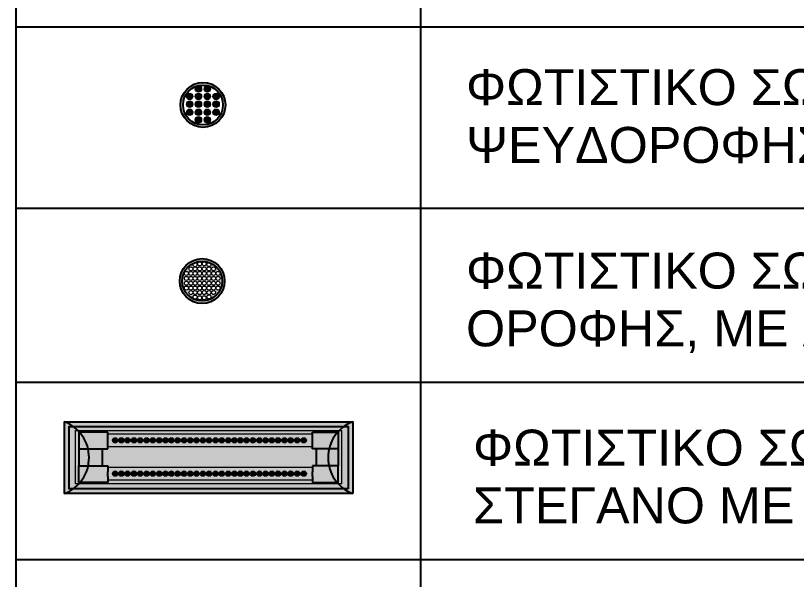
# Model space of a CAD drawing. Header units: metres. Extents: x 0 to 132, y -109 to 310.
# Drawn here: x 113.633 to 116.887, y 184.748 to 187.099 of the extents above; entities that cross this region are included whole.
import ezdxf

# ---------------------------------------------------------------- set-up
doc = ezdxf.new("R2010")
doc.units = ezdxf.units.M
doc.header["$LTSCALE"] = 0.036
doc.layers.add('elec text', color=20, linetype='Continuous')
doc.layers.add('HLEK_FL001_SYMBOLS', color=230, linetype='Continuous')
doc.styles.get("Standard").update_dxf_attribs({"font": 'arial.ttf'})

# ---------------------------------------------------------------- blocks, each defined once
blk = doc.blocks.new('led downlight 26W xoneyto 18cm')
at = {"layer": 'HLEK_FL001_SYMBOLS'}
h = blk.add_hatch(color=256, dxfattribs=at)
h.paths.add_polyline_path([(45.0105, 62.6523, 1), (45.1976, 62.6523, 1)])
h.paths.add_polyline_path([(45.1872, 62.6523, 1), (45.0209, 62.6523, 1)], flags=16)
at = {"layer": 'HLEK_FL001_SYMBOLS', "linetype": 'Continuous', "lineweight": 0}
h = blk.add_hatch(color=11, dxfattribs=at)
h.dxf.hatch_style = 1
h.paths.add_polyline_path([(45.0985, 62.7188, 1), (45.0716, 62.7188, 1)])
h = blk.add_hatch(color=11, dxfattribs=at)
h.dxf.hatch_style = 1
h.paths.add_polyline_path([(45.1355, 62.7188, 1), (45.1087, 62.7188, 1)])
h = blk.add_hatch(color=11, dxfattribs=at)
h.dxf.hatch_style = 1
h.paths.add_polyline_path([(45.062, 62.688, 1), (45.0351, 62.688, 1)])
h = blk.add_hatch(color=11, dxfattribs=at)
h.dxf.hatch_style = 1
h.paths.add_polyline_path([(45.0985, 62.688, 1), (45.0716, 62.688, 1)])
h = blk.add_hatch(color=11, dxfattribs=at)
h.dxf.hatch_style = 1
h.paths.add_polyline_path([(45.1355, 62.688, 1), (45.1087, 62.688, 1)])
h = blk.add_hatch(color=11, dxfattribs=at)
h.dxf.hatch_style = 1
h.paths.add_polyline_path([(45.172, 62.688, 1), (45.1452, 62.688, 1)])
h = blk.add_hatch(color=11, dxfattribs=at)
h.dxf.hatch_style = 1
h.paths.add_polyline_path([(45.062, 62.6556, 1), (45.0351, 62.6556, 1)])
h = blk.add_hatch(color=11, dxfattribs=at)
h.dxf.hatch_style = 1
h.paths.add_polyline_path([(45.0985, 62.6556, 1), (45.0716, 62.6556, 1)])
h = blk.add_hatch(color=11, dxfattribs=at)
h.dxf.hatch_style = 1
h.paths.add_polyline_path([(45.1355, 62.6556, 1), (45.1087, 62.6556, 1)])
h = blk.add_hatch(color=11, dxfattribs=at)
h.dxf.hatch_style = 1
h.paths.add_polyline_path([(45.172, 62.6556, 1), (45.1452, 62.6556, 1)])
h = blk.add_hatch(color=11, dxfattribs=at)
h.dxf.hatch_style = 1
h.paths.add_polyline_path([(45.062, 62.6219, 1), (45.0351, 62.6219, 1)])
h = blk.add_hatch(color=11, dxfattribs=at)
h.dxf.hatch_style = 1
h.paths.add_polyline_path([(45.0985, 62.6219, 1), (45.0716, 62.6219, 1)])
h = blk.add_hatch(color=11, dxfattribs=at)
h.dxf.hatch_style = 1
h.paths.add_polyline_path([(45.1355, 62.6219, 1), (45.1087, 62.6219, 1)])
h = blk.add_hatch(color=11, dxfattribs=at)
h.dxf.hatch_style = 1
h.paths.add_polyline_path([(45.172, 62.6219, 1), (45.1452, 62.6219, 1)])
h = blk.add_hatch(color=11, dxfattribs=at)
h.dxf.hatch_style = 1
h.paths.add_polyline_path([(45.0985, 62.5906, 1), (45.0716, 62.5906, 1)])
h = blk.add_hatch(color=11, dxfattribs=at)
h.dxf.hatch_style = 1
h.paths.add_polyline_path([(45.1355, 62.5906, 1), (45.1087, 62.5906, 1)])
at = {"layer": 'HLEK_FL001_SYMBOLS'}
for radius in [0.0936, 0.0831]:
    blk.add_circle((45.1041, 62.6523), radius, dxfattribs=at)
at = {"layer": 'HLEK_FL001_SYMBOLS', "linetype": 'Continuous', "lineweight": 0}
for centre in [(45.0851, 62.7188), (45.1221, 62.7188), (45.0486, 62.688), (45.0851, 62.688), (45.1221, 62.688), (45.1586, 62.688), (45.0486, 62.6556), (45.0851, 62.6556), (45.1221, 62.6556), (45.1586, 62.6556), (45.0486, 62.6219), (45.0851, 62.6219), (45.1221, 62.6219), (45.1586, 62.6219), (45.0851, 62.5906), (45.1221, 62.5906)]:
    blk.add_circle(centre, 0.0134, dxfattribs=at)
blk = doc.blocks.new('led downlight 26W 18cm')
at = {"layer": 'HLEK_FL001_SYMBOLS'}
h = blk.add_hatch(color=256, dxfattribs=at)
h.paths.add_polyline_path([(45.5925, 62.674, 1), (45.7796, 62.674, 1)])
h.paths.add_polyline_path([(45.7692, 62.674, 1), (45.6029, 62.674, 1)], flags=16)
at = {"layer": 'HLEK_FL001_SYMBOLS', "linetype": 'Continuous', "lineweight": 0}
h = blk.add_hatch(color=211, dxfattribs=at)
h.dxf.hatch_style = 1
h.paths.add_polyline_path([(45.6029, 62.674, 1), (45.7692, 62.674, 1)])
h.paths.add_polyline_path([(45.6285, 62.6851, -1), (45.6118, 62.6851, -1)], flags=16)
h.paths.add_polyline_path([(45.6118, 62.7061, -1), (45.6285, 62.7061, -1)], flags=16)
h.paths.add_polyline_path([(45.6473, 62.6851, -1), (45.6306, 62.6851, -1)], flags=16)
h.paths.add_polyline_path([(45.6306, 62.7061, -1), (45.6473, 62.7061, -1)], flags=16)
h.paths.add_polyline_path([(45.6285, 62.665, -1), (45.6118, 62.665, -1)], flags=16)
h.paths.add_polyline_path([(45.6306, 62.7247, -1), (45.6473, 62.7247, -1)], flags=16)
h.paths.add_polyline_path([(45.6473, 62.665, -1), (45.6306, 62.665, -1)], flags=16)
h.paths.add_polyline_path([(45.6649, 62.6851, -1), (45.6482, 62.6851, -1)], flags=16)
h.paths.add_polyline_path([(45.6482, 62.7061, -1), (45.6649, 62.7061, -1)], flags=16)
h.paths.add_polyline_path([(45.6285, 62.6448, -1), (45.6118, 62.6448, -1)], flags=16)
h.paths.add_polyline_path([(45.6482, 62.7247, -1), (45.6649, 62.7247, -1)], flags=16)
h.paths.add_polyline_path([(45.6649, 62.665, -1), (45.6482, 62.665, -1)], flags=16)
h.paths.add_polyline_path([(45.6473, 62.6448, -1), (45.6306, 62.6448, -1)], flags=16)
h.paths.add_polyline_path([(45.6482, 62.7421, -1), (45.6649, 62.7421, -1)], flags=16)
h.paths.add_polyline_path([(45.6838, 62.6851, -1), (45.6671, 62.6851, -1)], flags=16)
h.paths.add_polyline_path([(45.6671, 62.7061, -1), (45.6838, 62.7061, -1)], flags=16)
h.paths.add_polyline_path([(45.6649, 62.6448, -1), (45.6482, 62.6448, -1)], flags=16)
h.paths.add_polyline_path([(45.6671, 62.7247, -1), (45.6838, 62.7247, -1)], flags=16)
h.paths.add_polyline_path([(45.6838, 62.665, -1), (45.6671, 62.665, -1)], flags=16)
h.paths.add_polyline_path([(45.6473, 62.626, -1), (45.6306, 62.626, -1)], flags=16)
h.paths.add_polyline_path([(45.6838, 62.6448, -1), (45.6671, 62.6448, -1)], flags=16)
h.paths.add_polyline_path([(45.6671, 62.7457, -1), (45.6838, 62.7457, -1)], flags=16)
h.paths.add_polyline_path([(45.6649, 62.626, -1), (45.6482, 62.626, -1)], flags=16)
h.paths.add_polyline_path([(45.703, 62.6851, -1), (45.6863, 62.6851, -1)], flags=16)
h.paths.add_polyline_path([(45.6863, 62.7061, -1), (45.703, 62.7061, -1)], flags=16)
h.paths.add_polyline_path([(45.6863, 62.7247, -1), (45.703, 62.7247, -1)], flags=16)
h.paths.add_polyline_path([(45.703, 62.665, -1), (45.6863, 62.665, -1)], flags=16)
h.paths.add_polyline_path([(45.6838, 62.626, -1), (45.6671, 62.626, -1)], flags=16)
h.paths.add_polyline_path([(45.703, 62.6448, -1), (45.6863, 62.6448, -1)], flags=16)
h.paths.add_polyline_path([(45.6863, 62.7457, -1), (45.703, 62.7457, -1)], flags=16)
h.paths.add_polyline_path([(45.6649, 62.6072, -1), (45.6482, 62.6072, -1)], flags=16)
h.paths.add_polyline_path([(45.7226, 62.6851, -1), (45.7059, 62.6851, -1)], flags=16)
h.paths.add_polyline_path([(45.7226, 62.7061, -1), (45.7059, 62.7061, -1)], flags=16)
h.paths.add_polyline_path([(45.7059, 62.7247, -1), (45.7226, 62.7247, -1)], flags=16)
h.paths.add_polyline_path([(45.7226, 62.665, -1), (45.7059, 62.665, -1)], flags=16)
h.paths.add_polyline_path([(45.703, 62.626, -1), (45.6863, 62.626, -1)], flags=16)
h.paths.add_polyline_path([(45.6838, 62.6043, -1), (45.6671, 62.6043, -1)], flags=16)
h.paths.add_polyline_path([(45.7059, 62.7424, -1), (45.7226, 62.7424, -1)], flags=16)
h.paths.add_polyline_path([(45.7226, 62.6448, -1), (45.7059, 62.6448, -1)], flags=16)
h.paths.add_polyline_path([(45.7418, 62.6851, -1), (45.7251, 62.6851, -1)], flags=16)
h.paths.add_polyline_path([(45.7418, 62.7061, -1), (45.7251, 62.7061, -1)], flags=16)
h.paths.add_polyline_path([(45.703, 62.6043, -1), (45.6863, 62.6043, -1)], flags=16)
h.paths.add_polyline_path([(45.7226, 62.626, -1), (45.7059, 62.626, -1)], flags=16)
h.paths.add_polyline_path([(45.7251, 62.7247, -1), (45.7418, 62.7247, -1)], flags=16)
h.paths.add_polyline_path([(45.7418, 62.665, -1), (45.7251, 62.665, -1)], flags=16)
h.paths.add_polyline_path([(45.7418, 62.6448, -1), (45.7251, 62.6448, -1)], flags=16)
h.paths.add_polyline_path([(45.7226, 62.6079, -1), (45.7059, 62.6079, -1)], flags=16)
h.paths.add_polyline_path([(45.7418, 62.626, -1), (45.7251, 62.626, -1)], flags=16)
h.paths.add_polyline_path([(45.7607, 62.6851, -1), (45.744, 62.6851, -1)], flags=16)
h.paths.add_polyline_path([(45.7607, 62.7061, -1), (45.744, 62.7061, -1)], flags=16)
h.paths.add_polyline_path([(45.7607, 62.665, -1), (45.744, 62.665, -1)], flags=16)
h.paths.add_polyline_path([(45.7607, 62.6448, -1), (45.744, 62.6448, -1)], flags=16)
at = {"layer": 'HLEK_FL001_SYMBOLS'}
for radius in [0.0936, 0.0831]:
    blk.add_circle((45.686, 62.674), radius, dxfattribs=at)
at = {"layer": 'HLEK_FL001_SYMBOLS', "linetype": 'Continuous', "lineweight": 0}
for centre in [(45.6565, 62.7421), (45.6755, 62.7457), (45.6946, 62.7457), (45.7142, 62.7424), (45.6202, 62.7061), (45.6389, 62.7247), (45.6389, 62.7061), (45.6565, 62.7247), (45.6565, 62.7061), (45.6755, 62.7247), (45.6755, 62.7061), (45.6946, 62.7247), (45.6946, 62.7061), (45.7142, 62.7247), (45.7142, 62.7061), (45.7335, 62.7247), (45.7335, 62.7061), (45.7524, 62.7061), (45.6202, 62.6851), (45.6202, 62.665), (45.6389, 62.6851), (45.6389, 62.665), (45.6565, 62.6851), (45.6565, 62.665), (45.6755, 62.6851), (45.6755, 62.665), (45.6946, 62.6851), (45.6946, 62.665), (45.7142, 62.6851), (45.7142, 62.665), (45.7335, 62.6851), (45.7335, 62.665), (45.7524, 62.6851), (45.7524, 62.665), (45.6202, 62.6448), (45.6389, 62.6448), (45.6565, 62.6448), (45.6755, 62.6448), (45.6946, 62.6448), (45.7142, 62.6448), (45.7335, 62.6448), (45.7524, 62.6448), (45.6389, 62.626), (45.6565, 62.626), (45.6565, 62.6072), (45.6755, 62.626), (45.6755, 62.6043), (45.6946, 62.626), (45.6946, 62.6043), (45.7142, 62.626), (45.7142, 62.6079), (45.7335, 62.626)]:
    blk.add_circle(centre, 0.00834, dxfattribs=at)
blk = doc.blocks.new('led stegano orofis 2x32W 1200x300mm')
at = {"layer": 'HLEK_FL001_SYMBOLS', "linetype": 'Continuous', "lineweight": 0}
h = blk.add_hatch(color=150, dxfattribs=at)
h.dxf.hatch_style = 1
h.paths.add_polyline_path([(45.0962, 60.1418), (45.0962, 59.8418), (46.2983, 59.8418), (46.2983, 60.1418)])
h.paths.add_polyline_path([(46.2783, 60.1218), (46.2783, 59.8618), (45.1162, 59.8618), (45.1162, 60.1218)], flags=16)
h.paths.add_polyline_path([(46.2525, 60.1016), (46.2525, 59.8781), (45.1434, 59.8781), (45.1434, 60.1016)], flags=0)
h = blk.add_hatch(color=256, dxfattribs=at)
h.dxf.hatch_style = 1
h.paths.add_polyline_path([(45.1162, 60.1218), (45.1162, 59.8618), (46.2783, 59.8618), (46.2783, 60.1218)])
h.paths.add_polyline_path([(46.2525, 60.1016), (46.2525, 59.8781), (45.1434, 59.8781), (45.1434, 60.1016)], flags=16)
h = blk.add_hatch(color=11, dxfattribs=at)
h.dxf.hatch_style = 1
h.paths.add_polyline_path([(45.1434, 60.1016), (45.1434, 59.8781), (46.2525, 59.8781), (46.2525, 60.1016)])
h = blk.add_hatch(color=140, dxfattribs=at)
h.dxf.hatch_style = 1
h.paths.add_polyline_path([(45.3116, 60.0583, 1), (45.2896, 60.0583, 1)])
h = blk.add_hatch(color=140, dxfattribs=at)
h.dxf.hatch_style = 1
h.paths.add_polyline_path([(45.3392, 60.0583, 1), (45.3172, 60.0583, 1)])
h = blk.add_hatch(color=140, dxfattribs=at)
h.dxf.hatch_style = 1
h.paths.add_polyline_path([(45.3662, 60.0583, 1), (45.3442, 60.0583, 1)])
h = blk.add_hatch(color=140, dxfattribs=at)
h.dxf.hatch_style = 1
h.paths.add_polyline_path([(45.392, 60.0583, 1), (45.37, 60.0583, 1)])
h = blk.add_hatch(color=140, dxfattribs=at)
h.dxf.hatch_style = 1
h.paths.add_polyline_path([(45.4189, 60.0583, 1), (45.397, 60.0583, 1)])
h = blk.add_hatch(color=140, dxfattribs=at)
h.dxf.hatch_style = 1
h.paths.add_polyline_path([(45.4447, 60.0583, 1), (45.4228, 60.0583, 1)])
h = blk.add_hatch(color=140, dxfattribs=at)
h.dxf.hatch_style = 1
h.paths.add_polyline_path([(45.4705, 60.0583, 1), (45.4485, 60.0583, 1)])
h = blk.add_hatch(color=140, dxfattribs=at)
h.dxf.hatch_style = 1
h.paths.add_polyline_path([(45.4963, 60.0583, 1), (45.4743, 60.0583, 1)])
h = blk.add_hatch(color=140, dxfattribs=at)
h.dxf.hatch_style = 1
h.paths.add_polyline_path([(45.5233, 60.0583, 1), (45.5013, 60.0583, 1)])
h = blk.add_hatch(color=140, dxfattribs=at)
h.dxf.hatch_style = 1
h.paths.add_polyline_path([(45.5502, 60.0583, 1), (45.5283, 60.0583, 1)])
h = blk.add_hatch(color=140, dxfattribs=at)
h.dxf.hatch_style = 1
h.paths.add_polyline_path([(45.576, 60.0583, 1), (45.5541, 60.0583, 1)])
h = blk.add_hatch(color=140, dxfattribs=at)
h.dxf.hatch_style = 1
h.paths.add_polyline_path([(45.6007, 60.0583, 1), (45.5787, 60.0583, 1)])
h = blk.add_hatch(color=140, dxfattribs=at)
h.dxf.hatch_style = 1
h.paths.add_polyline_path([(45.6264, 60.0583, 1), (45.6045, 60.0583, 1)])
h = blk.add_hatch(color=140, dxfattribs=at)
h.dxf.hatch_style = 1
h.paths.add_polyline_path([(45.6534, 60.0583, 1), (45.6314, 60.0583, 1)])
h = blk.add_hatch(color=140, dxfattribs=at)
h.dxf.hatch_style = 1
h.paths.add_polyline_path([(45.6792, 60.0583, 1), (45.6572, 60.0583, 1)])
h = blk.add_hatch(color=140, dxfattribs=at)
h.dxf.hatch_style = 1
h.paths.add_polyline_path([(45.7062, 60.0583, 1), (45.6842, 60.0583, 1)])
h = blk.add_hatch(color=140, dxfattribs=at)
h.dxf.hatch_style = 1
h.paths.add_polyline_path([(45.732, 60.0583, 1), (45.71, 60.0583, 1)])
h = blk.add_hatch(color=140, dxfattribs=at)
h.dxf.hatch_style = 1
h.paths.add_polyline_path([(45.7589, 60.0583, 1), (45.7369, 60.0583, 1)])
h = blk.add_hatch(color=140, dxfattribs=at)
h.dxf.hatch_style = 1
h.paths.add_polyline_path([(45.7847, 60.0583, 1), (45.7627, 60.0583, 1)])
h = blk.add_hatch(color=140, dxfattribs=at)
h.dxf.hatch_style = 1
h.paths.add_polyline_path([(45.8105, 60.0583, 1), (45.7885, 60.0583, 1)])
h = blk.add_hatch(color=140, dxfattribs=at)
h.dxf.hatch_style = 1
h.paths.add_polyline_path([(45.8375, 60.0583, 1), (45.8155, 60.0583, 1)])
h = blk.add_hatch(color=140, dxfattribs=at)
h.dxf.hatch_style = 1
h.paths.add_polyline_path([(45.8633, 60.0583, 1), (45.8413, 60.0583, 1)])
h = blk.add_hatch(color=140, dxfattribs=at)
h.dxf.hatch_style = 1
h.paths.add_polyline_path([(45.8879, 60.0583, 1), (45.866, 60.0583, 1)])
h = blk.add_hatch(color=140, dxfattribs=at)
h.dxf.hatch_style = 1
h.paths.add_polyline_path([(45.9137, 60.0583, 1), (45.8917, 60.0583, 1)])
h = blk.add_hatch(color=140, dxfattribs=at)
h.dxf.hatch_style = 1
h.paths.add_polyline_path([(45.9407, 60.0583, 1), (45.9187, 60.0583, 1)])
h = blk.add_hatch(color=140, dxfattribs=at)
h.dxf.hatch_style = 1
h.paths.add_polyline_path([(45.9665, 60.0583, 1), (45.9445, 60.0583, 1)])
h = blk.add_hatch(color=140, dxfattribs=at)
h.dxf.hatch_style = 1
h.paths.add_polyline_path([(45.9934, 60.0583, 1), (45.9715, 60.0583, 1)])
h = blk.add_hatch(color=140, dxfattribs=at)
h.dxf.hatch_style = 1
h.paths.add_polyline_path([(46.0192, 60.0583, 1), (45.9973, 60.0583, 1)])
h = blk.add_hatch(color=140, dxfattribs=at)
h.dxf.hatch_style = 1
h.paths.add_polyline_path([(46.0462, 60.0583, 1), (46.0242, 60.0583, 1)])
h = blk.add_hatch(color=140, dxfattribs=at)
h.dxf.hatch_style = 1
h.paths.add_polyline_path([(46.072, 60.0583, 1), (46.05, 60.0583, 1)])
h = blk.add_hatch(color=140, dxfattribs=at)
h.dxf.hatch_style = 1
h.paths.add_polyline_path([(46.0978, 60.0583, 1), (46.0758, 60.0583, 1)])
h = blk.add_hatch(color=140, dxfattribs=at)
h.dxf.hatch_style = 1
h.paths.add_polyline_path([(45.3116, 59.9196, 1), (45.2896, 59.9196, 1)])
h = blk.add_hatch(color=140, dxfattribs=at)
h.dxf.hatch_style = 1
h.paths.add_polyline_path([(45.3392, 59.9196, 1), (45.3172, 59.9196, 1)])
h = blk.add_hatch(color=140, dxfattribs=at)
h.dxf.hatch_style = 1
h.paths.add_polyline_path([(45.3662, 59.9196, 1), (45.3442, 59.9196, 1)])
h = blk.add_hatch(color=140, dxfattribs=at)
h.dxf.hatch_style = 1
h.paths.add_polyline_path([(45.392, 59.9196, 1), (45.37, 59.9196, 1)])
h = blk.add_hatch(color=140, dxfattribs=at)
h.dxf.hatch_style = 1
h.paths.add_polyline_path([(45.4189, 59.9196, 1), (45.397, 59.9196, 1)])
h = blk.add_hatch(color=140, dxfattribs=at)
h.dxf.hatch_style = 1
h.paths.add_polyline_path([(45.4447, 59.9196, 1), (45.4228, 59.9196, 1)])
h = blk.add_hatch(color=140, dxfattribs=at)
h.dxf.hatch_style = 1
h.paths.add_polyline_path([(45.4705, 59.9196, 1), (45.4485, 59.9196, 1)])
h = blk.add_hatch(color=140, dxfattribs=at)
h.dxf.hatch_style = 1
h.paths.add_polyline_path([(45.4963, 59.9196, 1), (45.4743, 59.9196, 1)])
h = blk.add_hatch(color=140, dxfattribs=at)
h.dxf.hatch_style = 1
h.paths.add_polyline_path([(45.5233, 59.9196, 1), (45.5013, 59.9196, 1)])
h = blk.add_hatch(color=140, dxfattribs=at)
h.dxf.hatch_style = 1
h.paths.add_polyline_path([(45.5502, 59.9196, 1), (45.5283, 59.9196, 1)])
h = blk.add_hatch(color=140, dxfattribs=at)
h.dxf.hatch_style = 1
h.paths.add_polyline_path([(45.576, 59.9196, 1), (45.5541, 59.9196, 1)])
h = blk.add_hatch(color=140, dxfattribs=at)
h.dxf.hatch_style = 1
h.paths.add_polyline_path([(45.6007, 59.9196, 1), (45.5787, 59.9196, 1)])
h = blk.add_hatch(color=140, dxfattribs=at)
h.dxf.hatch_style = 1
h.paths.add_polyline_path([(45.6264, 59.9196, 1), (45.6045, 59.9196, 1)])
h = blk.add_hatch(color=140, dxfattribs=at)
h.dxf.hatch_style = 1
h.paths.add_polyline_path([(45.6534, 59.9196, 1), (45.6314, 59.9196, 1)])
h = blk.add_hatch(color=140, dxfattribs=at)
h.dxf.hatch_style = 1
h.paths.add_polyline_path([(45.6792, 59.9196, 1), (45.6572, 59.9196, 1)])
h = blk.add_hatch(color=140, dxfattribs=at)
h.dxf.hatch_style = 1
h.paths.add_polyline_path([(45.7062, 59.9196, 1), (45.6842, 59.9196, 1)])
h = blk.add_hatch(color=140, dxfattribs=at)
h.dxf.hatch_style = 1
h.paths.add_polyline_path([(45.732, 59.9196, 1), (45.71, 59.9196, 1)])
h = blk.add_hatch(color=140, dxfattribs=at)
h.dxf.hatch_style = 1
h.paths.add_polyline_path([(45.7589, 59.9196, 1), (45.7369, 59.9196, 1)])
h = blk.add_hatch(color=140, dxfattribs=at)
h.dxf.hatch_style = 1
h.paths.add_polyline_path([(45.7847, 59.9196, 1), (45.7627, 59.9196, 1)])
h = blk.add_hatch(color=140, dxfattribs=at)
h.dxf.hatch_style = 1
h.paths.add_polyline_path([(45.8105, 59.9196, 1), (45.7885, 59.9196, 1)])
h = blk.add_hatch(color=140, dxfattribs=at)
h.dxf.hatch_style = 1
h.paths.add_polyline_path([(45.8375, 59.9196, 1), (45.8155, 59.9196, 1)])
h = blk.add_hatch(color=140, dxfattribs=at)
h.dxf.hatch_style = 1
h.paths.add_polyline_path([(45.8633, 59.9196, 1), (45.8413, 59.9196, 1)])
h = blk.add_hatch(color=140, dxfattribs=at)
h.dxf.hatch_style = 1
h.paths.add_polyline_path([(45.8879, 59.9196, 1), (45.866, 59.9196, 1)])
h = blk.add_hatch(color=140, dxfattribs=at)
h.dxf.hatch_style = 1
h.paths.add_polyline_path([(45.9137, 59.9196, 1), (45.8917, 59.9196, 1)])
h = blk.add_hatch(color=140, dxfattribs=at)
h.dxf.hatch_style = 1
h.paths.add_polyline_path([(45.9407, 59.9196, 1), (45.9187, 59.9196, 1)])
h = blk.add_hatch(color=140, dxfattribs=at)
h.dxf.hatch_style = 1
h.paths.add_polyline_path([(45.9665, 59.9196, 1), (45.9445, 59.9196, 1)])
h = blk.add_hatch(color=140, dxfattribs=at)
h.dxf.hatch_style = 1
h.paths.add_polyline_path([(45.9934, 59.9196, 1), (45.9715, 59.9196, 1)])
h = blk.add_hatch(color=140, dxfattribs=at)
h.dxf.hatch_style = 1
h.paths.add_polyline_path([(46.0192, 59.9196, 1), (45.9973, 59.9196, 1)])
h = blk.add_hatch(color=140, dxfattribs=at)
h.dxf.hatch_style = 1
h.paths.add_polyline_path([(46.0462, 59.9196, 1), (46.0242, 59.9196, 1)])
h = blk.add_hatch(color=140, dxfattribs=at)
h.dxf.hatch_style = 1
h.paths.add_polyline_path([(46.072, 59.9196, 1), (46.05, 59.9196, 1)])
h = blk.add_hatch(color=140, dxfattribs=at)
h.dxf.hatch_style = 1
h.paths.add_polyline_path([(46.0978, 59.9196, 1), (46.0758, 59.9196, 1)])
at = {"layer": 'HLEK_FL001_SYMBOLS'}
for p, q in [((45.2646, 60.0954), (45.1571, 60.0954)), ((45.1571, 60.0954), (45.1571, 60.0254)), ((45.2646, 60.0704), (45.2646, 60.0954)), ((45.2646, 60.0704), (45.2646, 60.0504)), ((46.117, 60.0954), (46.2374, 60.0954)), ((46.117, 60.0704), (46.117, 60.0954)), ((46.117, 60.0704), (46.117, 60.0504)), ((46.2374, 60.0954), (46.2374, 60.0254)), ((45.2646, 60.0254), (45.2646, 60.0504)), ((46.117, 60.0254), (46.117, 60.0504)), ((45.1571, 60.0254), (45.2646, 60.0254)), ((45.1571, 59.9554), (45.1571, 60.0254)), ((45.2471, 60.0254), (45.2471, 59.9554)), ((46.2374, 60.0254), (46.117, 60.0254)), ((46.1387, 60.0254), (46.1387, 59.9554)), ((46.2374, 59.9554), (46.2374, 60.0254)), ((45.1571, 59.8854), (45.1571, 59.9554)), ((45.1571, 59.9554), (45.2646, 59.9554)), ((45.2646, 59.9554), (45.2646, 59.9304)), ((46.117, 59.9554), (46.117, 59.9304)), ((46.2374, 59.9554), (46.117, 59.9554)), ((46.2374, 59.8854), (46.2374, 59.9554)), ((45.2646, 59.9304), (45.2646, 59.9104)), ((45.2646, 59.9104), (45.2646, 59.8854)), ((46.117, 59.9304), (46.117, 59.9104)), ((46.117, 59.9104), (46.117, 59.8854)), ((45.2646, 59.8854), (45.1571, 59.8854)), ((46.117, 59.8854), (46.2374, 59.8854))]:
    blk.add_line(p, q, dxfattribs=at)
at = {"layer": 'HLEK_FL001_SYMBOLS', "linetype": 'Continuous', "lineweight": 0}
for p, q in [((45.2646, 60.0859), (46.117, 60.0859)), ((45.2646, 60.0325), (46.117, 60.0325)), ((45.2646, 59.9474), (46.117, 59.9474)), ((45.2646, 59.894), (46.117, 59.894))]:
    blk.add_line(p, q, dxfattribs=at)
at = {"layer": 'HLEK_FL001_SYMBOLS'}
for points in [[(45.0962, 60.1418), (46.2983, 60.1418), (46.2983, 59.8418), (45.0962, 59.8418)], [(45.1162, 60.1218), (46.2783, 60.1218), (46.2783, 59.8618), (45.1162, 59.8618)]]:
    blk.add_lwpolyline(points, close=True, dxfattribs=at)
at = {"layer": 'HLEK_FL001_SYMBOLS', "linetype": 'Continuous', "lineweight": 0}
blk.add_lwpolyline([(45.1434, 60.1016), (46.2525, 60.1016), (46.2525, 59.8781), (45.1434, 59.8781)], close=True, dxfattribs=at)
for centre in [(45.3006, 60.0583), (45.3282, 60.0583), (45.3552, 60.0583), (45.381, 60.0583), (45.408, 60.0583), (45.4337, 60.0583), (45.4595, 60.0583), (45.4853, 60.0583), (45.5123, 60.0583), (45.5393, 60.0583), (45.565, 60.0583), (45.5897, 60.0583), (45.6155, 60.0583), (45.6424, 60.0583), (45.6682, 60.0583), (45.6952, 60.0583), (45.721, 60.0583), (45.7479, 60.0583), (45.7737, 60.0583), (45.7995, 60.0583), (45.8265, 60.0583), (45.8523, 60.0583), (45.8769, 60.0583), (45.9027, 60.0583), (45.9297, 60.0583), (45.9555, 60.0583), (45.9825, 60.0583), (46.0082, 60.0583), (46.0352, 60.0583), (46.061, 60.0583), (46.0868, 60.0583), (45.3006, 59.9196), (45.3282, 59.9196), (45.3552, 59.9196), (45.381, 59.9196), (45.408, 59.9196), (45.4337, 59.9196), (45.4595, 59.9196), (45.4853, 59.9196), (45.5123, 59.9196), (45.5393, 59.9196), (45.565, 59.9196), (45.5897, 59.9196), (45.6155, 59.9196), (45.6424, 59.9196), (45.6682, 59.9196), (45.6952, 59.9196), (45.721, 59.9196), (45.7479, 59.9196), (45.7737, 59.9196), (45.7995, 59.9196), (45.8265, 59.9196), (45.8523, 59.9196), (45.8769, 59.9196), (45.9027, 59.9196), (45.9297, 59.9196), (45.9555, 59.9196), (45.9825, 59.9196), (46.0082, 59.9196), (46.0352, 59.9196), (46.061, 59.9196), (46.0868, 59.9196)]:
    blk.add_circle(centre, 0.011, dxfattribs=at)
at = {"layer": 'HLEK_FL001_SYMBOLS'}
for centre, start, end in [((45.0387, 59.9918), 290.9764, 69.0236), ((46.3558, 59.9918), 110.9764, 249.0236)]:
    blk.add_arc(centre, 0.1606, start, end, dxfattribs=at)

msp = doc.modelspace()

# ---------------------------------------------------------------- linework, layer by layer
at = {"layer": 'elec text'}
for p, q in [((115.3202, 188.9649), (115.3202, 179.6309)), ((113.6328, 187.0527), (120.1408, 187.0527)), ((113.6328, 186.296), (120.1408, 186.296)), ((113.6328, 185.5713), (120.1408, 185.5713)), ((113.6328, 184.8312), (120.1408, 184.8312))]:
    msp.add_line(p, q, dxfattribs=at)
msp.add_lwpolyline([(113.6346, 189.4174), (120.1387, 189.4174), (120.1387, 179.6283), (113.6346, 179.6283)], close=True, dxfattribs=at)

# ---------------------------------------------------------------- block references
at = {"layer": 'HLEK_FL001_SYMBOLS', "linetype": 'Continuous', "lineweight": 0}
for name, p in [('led downlight 26W xoneyto 18cm', (69.3096, 124.0744)), ('led downlight 26W 18cm', (68.7243, 123.3185))]:
    msp.add_blockref(name, p, dxfattribs=at)
at = {"layer": 'HLEK_FL001_SYMBOLS', "linetype": 'Continuous', "lineweight": 0, "rotation": 180}
msp.add_blockref('led stegano orofis 2x32W 1200x300mm', (160.1343, 245.2479), dxfattribs=at)
msp.add_blockref('led stegano orofis 2x32W 1200x300mm', (160.1343, 245.2479), dxfattribs=at)

# ---------------------------------------------------------------- texts
at = {"layer": 'elec text'}
for s, p in [('ΦΩΤΙΣΤΙΚΟ ΣΩΜΑ ΤΥΠΟΥ DOWNLIGHTER', (115.51, 186.726)), ('ΨΕΥΔΟΡΟΦΗΣ, ΜΕ ΛΑΜΠΤΗΡΑ LED 26W', (115.51, 186.485)), ('ΦΩΤΙΣΤΙΚΟ ΣΩΜΑ ΤΥΠΟΥ DOWNLIGHTER', (115.51, 185.9611)), ('ΟΡΟΦΗΣ, ΜΕ ΛΑΜΠΤΗΡΑ LED 26W', (115.51, 185.7202)), ('ΦΩΤΙΣΤΙΚΟ ΣΩΜΑ ΤΥΠΟΥ ΣΚΑΦΑΚΙ ΟΡΟΦΗΣ ', (115.5391, 185.2228)), ('ΣΤΕΓΑΝΟ ΜΕ ΛΑΜΠΤΗΡΕΣ LED 2X32W', (115.5391, 184.9819))]:
    msp.add_text(s, height=0.15, dxfattribs=at).set_placement(p)

doc.saveas('drawing.dxf')
